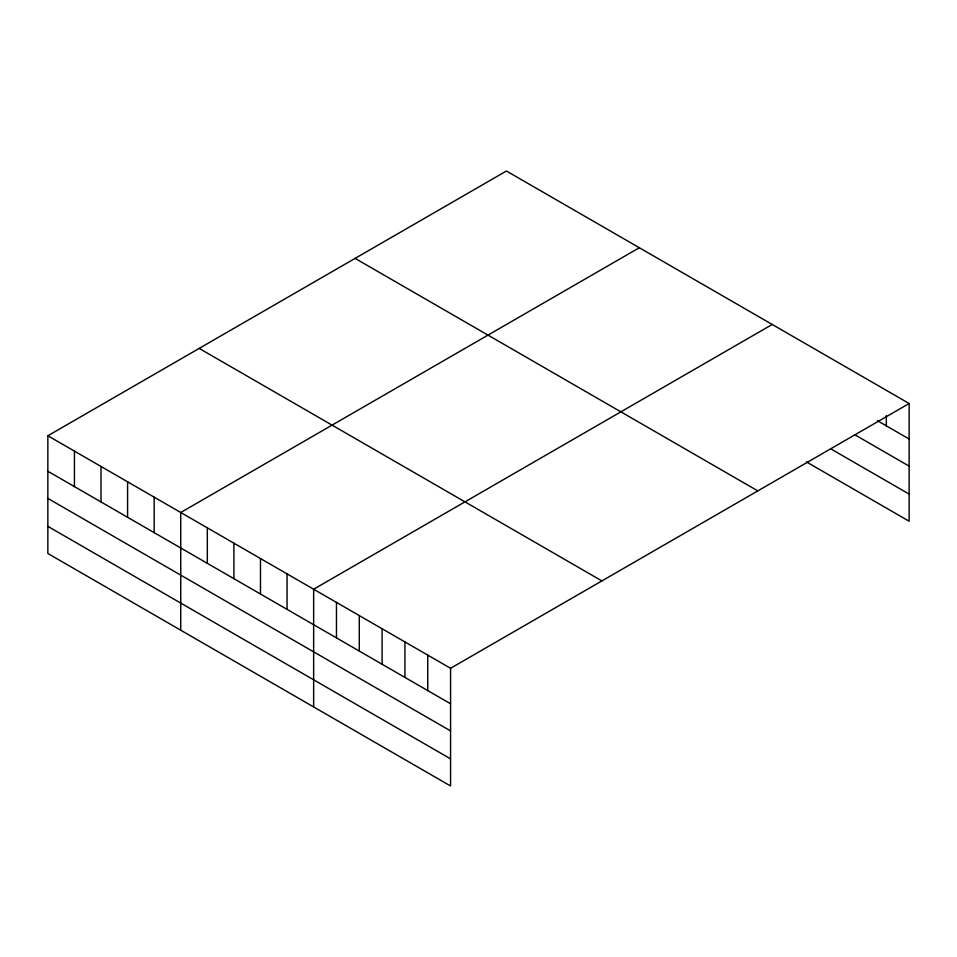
<?xml version="1.0" encoding="UTF-8"?>
<svg xmlns="http://www.w3.org/2000/svg" width="957" height="957" viewBox="0 0 957 957"><rect width="100%" height="100%" fill="white"/><g stroke="black" fill="none" stroke-linecap="round" stroke-linejoin="round"><path stroke-width="1.44" d="M806.452 461.932L909.15 521.23L909.15 403.519L506.432 171.016L47.85 435.77L47.85 553.481L450.568 785.984L450.568 668.285L47.85 435.77M639.324 247.743L180.741 512.497L180.741 630.208M772.227 324.471L313.645 589.225L313.645 706.936M450.568 668.285L909.15 403.519M877.449 420.709L909.15 439M854.637 434.657L909.15 466.143M830.544 448.713L909.15 494.099M355.095 258.39L757.812 490.893M199.188 348.408L601.905 580.911M47.85 471.251L450.568 703.766M47.85 498.394L450.568 730.897M47.85 526.35L450.568 758.853M886.326 415.482L886.326 425.829M427.743 655.102L427.743 690.583M404.931 641.932L404.931 677.412M382.106 628.749L382.106 664.242M359.282 615.578L359.282 651.059M336.469 602.408L336.469 637.888M287.064 573.877L287.064 609.37M260.483 558.541L260.483 594.022M233.903 543.193L233.903 578.674M207.322 527.845L207.322 563.326M154.173 497.15L154.173 532.642M127.592 481.814L127.592 517.294M101.011 466.466L101.011 501.947M74.431 451.118L74.431 486.599"/></g></svg>
